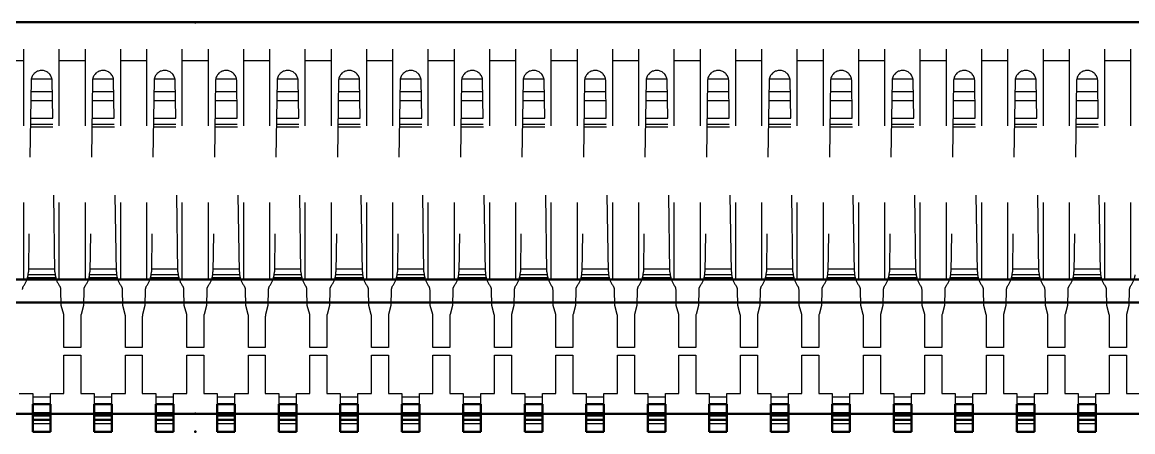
# Model space of a CAD drawing. Header units: millimetres. Extents: x -31.5 to 27, y -1.3 to 15.5.
# Drawn here: x -2.25 to 12.19, y -0.24 to 5.1 of the extents above; entities that cross this region are included whole.
import ezdxf

# ---------------------------------------------------------------- set-up
doc = ezdxf.new("R2010")
doc.units = ezdxf.units.MM
doc.linetypes.add('Dashed', pattern=[2, 1, -1])
for name, color, linetype, lineweight in [('2d ConnectionPoints', 7, 'Continuous', 50), ('AM_0', 7, 'Continuous', 50), ('AM_4', 3, 'Continuous', 25), ('AM_9', 6, 'Dashed', 25)]:
    doc.layers.add(name, color=color, linetype=linetype, lineweight=lineweight)

# ---------------------------------------------------------------- blocks, each defined once
blk = doc.blocks.new('1_ERF8_C_211_05_0_060PN_0_in_ERF8_060_05_0_L_DV_TR_0')
at = {"layer": 'AM_0'}
for p, q in [((-1.885, 0.123), (-2.115, 0.123)), ((-2.115, 0.123), (-2.115, -0.235)), ((-1.885, 0.008), (-2.115, 0.008)), ((-1.885, -0.235), (-1.885, 0.123)), ((-1.315, 0.123), (-1.315, -0.235)), ((-1.085, 0.123), (-1.315, 0.123)), ((-1.085, 0.008), (-1.315, 0.008)), ((-1.085, -0.235), (-1.085, 0.123)), ((-0.515, 0.123), (-0.515, -0.235)), ((-0.285, 0.123), (-0.515, 0.123)), ((-0.285, 0.008), (-0.515, 0.008)), ((-0.285, -0.235), (-0.285, 0.123)), ((0.285, 0.123), (0.285, -0.235)), ((0.515, 0.123), (0.285, 0.123)), ((0.515, 0.008), (0.285, 0.008)), ((0.515, -0.235), (0.515, 0.123)), ((1.085, 0.123), (1.085, -0.235)), ((1.315, 0.123), (1.085, 0.123)), ((1.315, 0.008), (1.085, 0.008)), ((1.315, -0.235), (1.315, 0.123)), ((1.885, 0.123), (1.885, -0.235)), ((2.115, 0.123), (1.885, 0.123)), ((2.115, 0.008), (1.885, 0.008)), ((2.115, -0.235), (2.115, 0.123)), ((2.915, 0.123), (2.685, 0.123)), ((2.685, 0.123), (2.685, -0.235)), ((2.915, 0.008), (2.685, 0.008)), ((2.915, -0.235), (2.915, 0.123)), ((3.485, 0.123), (3.485, -0.235)), ((3.715, 0.123), (3.485, 0.123)), ((3.715, 0.008), (3.485, 0.008)), ((3.715, -0.235), (3.715, 0.123)), ((4.285, 0.123), (4.285, -0.235)), ((4.515, 0.123), (4.285, 0.123)), ((4.515, 0.008), (4.285, 0.008)), ((4.515, -0.235), (4.515, 0.123)), ((5.315, 0.123), (5.085, 0.123)), ((5.085, 0.123), (5.085, -0.235)), ((5.315, 0.008), (5.085, 0.008)), ((5.315, -0.235), (5.315, 0.123)), ((5.885, 0.123), (5.885, -0.235)), ((6.115, 0.123), (5.885, 0.123)), ((6.115, 0.008), (5.885, 0.008)), ((6.115, -0.235), (6.115, 0.123)), ((6.685, 0.123), (6.685, -0.235)), ((6.915, 0.123), (6.685, 0.123)), ((6.915, 0.008), (6.685, 0.008)), ((6.915, -0.235), (6.915, 0.123)), ((7.485, 0.123), (7.485, -0.235)), ((7.715, 0.123), (7.485, 0.123)), ((7.715, 0.008), (7.485, 0.008)), ((7.715, -0.235), (7.715, 0.123)), ((8.285, 0.123), (8.285, -0.235)), ((8.515, 0.123), (8.285, 0.123)), ((8.515, 0.008), (8.285, 0.008)), ((8.515, -0.235), (8.515, 0.123)), ((9.085, 0.123), (9.085, -0.235)), ((9.315, 0.123), (9.085, 0.123)), ((9.315, 0.008), (9.085, 0.008)), ((9.315, -0.235), (9.315, 0.123)), ((9.885, 0.123), (9.885, -0.235)), ((10.115, 0.123), (9.885, 0.123)), ((10.115, 0.008), (9.885, 0.008)), ((10.115, -0.235), (10.115, 0.123)), ((10.685, 0.123), (10.685, -0.235)), ((10.915, 0.123), (10.685, 0.123)), ((10.915, 0.008), (10.685, 0.008)), ((10.915, -0.235), (10.915, 0.123)), ((11.485, 0.123), (11.485, -0.235)), ((11.715, 0.123), (11.485, 0.123)), ((11.715, 0.008), (11.485, 0.008)), ((11.715, -0.235), (11.715, 0.123)), ((-1.885, -0.235), (-2.115, -0.235)), ((-1.085, -0.235), (-1.315, -0.235)), ((-0.285, -0.235), (-0.515, -0.235)), ((0.515, -0.235), (0.285, -0.235)), ((1.315, -0.235), (1.085, -0.235)), ((2.115, -0.235), (1.885, -0.235)), ((2.915, -0.235), (2.685, -0.235)), ((3.715, -0.235), (3.485, -0.235)), ((4.515, -0.235), (4.285, -0.235)), ((5.315, -0.235), (5.085, -0.235)), ((6.115, -0.235), (5.885, -0.235)), ((6.915, -0.235), (6.685, -0.235)), ((7.715, -0.235), (7.485, -0.235)), ((8.515, -0.235), (8.285, -0.235)), ((9.315, -0.235), (9.085, -0.235)), ((10.115, -0.235), (9.885, -0.235)), ((10.915, -0.235), (10.685, -0.235)), ((11.715, -0.235), (11.485, -0.235))]:
    blk.add_line(p, q, dxfattribs=at)
at = {"layer": 'AM_4'}
for p, q in [((-1.885, -0.13), (-2.115, -0.13)), ((-1.085, -0.13), (-1.315, -0.13)), ((-0.285, -0.13), (-0.515, -0.13)), ((0.515, -0.13), (0.285, -0.13)), ((1.315, -0.13), (1.085, -0.13)), ((2.115, -0.13), (1.885, -0.13)), ((2.915, -0.13), (2.685, -0.13)), ((3.715, -0.13), (3.485, -0.13)), ((4.515, -0.13), (4.285, -0.13)), ((5.315, -0.13), (5.085, -0.13)), ((6.115, -0.13), (5.885, -0.13)), ((6.915, -0.13), (6.685, -0.13)), ((7.715, -0.13), (7.485, -0.13)), ((8.515, -0.13), (8.285, -0.13)), ((9.315, -0.13), (9.085, -0.13)), ((10.115, -0.13), (9.885, -0.13)), ((10.915, -0.13), (10.685, -0.13)), ((11.715, -0.13), (11.485, -0.13))]:
    blk.add_line(p, q, dxfattribs=at)
at = {"layer": 'AM_9'}
for p, q in [((-2.138, 4.343), (-2.172, 1.849)), ((-1.864, 4.356), (-2.136, 4.356)), ((-1.992, 4.471), (-2.008, 4.471)), ((-1.828, 1.849), (-1.863, 4.343)), ((-1.338, 4.343), (-1.372, 1.849)), ((-1.064, 4.356), (-1.336, 4.356)), ((-1.192, 4.471), (-1.208, 4.471)), ((-1.028, 1.849), (-1.063, 4.343)), ((-0.538, 4.343), (-0.572, 1.849)), ((-0.264, 4.356), (-0.536, 4.356)), ((-0.392, 4.471), (-0.408, 4.471)), ((-0.228, 1.849), (-0.263, 4.343)), ((0.262, 4.343), (0.228, 1.849)), ((0.536, 4.356), (0.264, 4.356)), ((0.408, 4.471), (0.392, 4.471)), ((0.572, 1.849), (0.538, 4.343)), ((1.062, 4.343), (1.028, 1.849)), ((1.336, 4.356), (1.064, 4.356)), ((1.208, 4.471), (1.192, 4.471)), ((1.372, 1.849), (1.337, 4.343)), ((1.862, 4.343), (1.828, 1.849)), ((2.136, 4.356), (1.864, 4.356)), ((2.008, 4.471), (1.992, 4.471)), ((2.172, 1.849), (2.137, 4.343)), ((2.662, 4.343), (2.628, 1.849)), ((2.936, 4.356), (2.664, 4.356)), ((2.808, 4.471), (2.792, 4.471)), ((2.972, 1.849), (2.938, 4.343)), ((3.462, 4.343), (3.428, 1.849)), ((3.736, 4.356), (3.464, 4.356)), ((3.608, 4.471), (3.592, 4.471)), ((3.772, 1.849), (3.737, 4.343)), ((4.262, 4.343), (4.228, 1.849)), ((4.536, 4.356), (4.264, 4.356)), ((4.408, 4.471), (4.392, 4.471)), ((4.572, 1.849), (4.537, 4.343)), ((5.062, 4.343), (5.028, 1.849)), ((5.336, 4.356), (5.064, 4.356)), ((5.208, 4.471), (5.192, 4.471)), ((5.372, 1.849), (5.337, 4.343)), ((5.862, 4.343), (5.828, 1.849)), ((6.136, 4.356), (5.864, 4.356)), ((6.008, 4.471), (5.992, 4.471)), ((6.172, 1.849), (6.137, 4.343)), ((6.662, 4.343), (6.628, 1.849)), ((6.936, 4.356), (6.664, 4.356)), ((6.808, 4.471), (6.792, 4.471)), ((6.972, 1.849), (6.937, 4.343)), ((7.462, 4.343), (7.428, 1.849)), ((7.736, 4.356), (7.464, 4.356)), ((7.608, 4.471), (7.592, 4.471)), ((7.772, 1.849), (7.737, 4.343)), ((8.262, 4.343), (8.228, 1.849)), ((8.536, 4.356), (8.264, 4.356)), ((8.408, 4.471), (8.392, 4.471)), ((8.572, 1.849), (8.537, 4.343)), ((9.062, 4.343), (9.028, 1.849)), ((9.336, 4.356), (9.064, 4.356)), ((9.208, 4.471), (9.192, 4.471)), ((9.372, 1.849), (9.337, 4.343)), ((9.862, 4.343), (9.828, 1.849)), ((10.136, 4.356), (9.864, 4.356)), ((10.008, 4.471), (9.992, 4.471)), ((10.172, 1.849), (10.137, 4.343)), ((10.662, 4.343), (10.628, 1.849)), ((10.936, 4.356), (10.664, 4.356)), ((10.808, 4.471), (10.792, 4.471)), ((10.972, 1.849), (10.938, 4.343)), ((11.462, 4.343), (11.428, 1.849)), ((11.736, 4.356), (11.464, 4.356)), ((11.608, 4.471), (11.592, 4.471)), ((11.772, 1.849), (11.738, 4.343)), ((-1.86, 4.192), (-2.14, 4.192)), ((-1.06, 4.192), (-1.34, 4.192)), ((-0.26, 4.192), (-0.54, 4.192)), ((0.54, 4.192), (0.26, 4.192)), ((1.34, 4.192), (1.06, 4.192)), ((2.14, 4.192), (1.86, 4.192)), ((2.94, 4.192), (2.66, 4.192)), ((3.74, 4.192), (3.46, 4.192)), ((4.54, 4.192), (4.26, 4.192)), ((5.34, 4.192), (5.06, 4.192)), ((6.14, 4.192), (5.86, 4.192)), ((6.94, 4.192), (6.66, 4.192)), ((7.74, 4.192), (7.46, 4.192)), ((8.54, 4.192), (8.26, 4.192)), ((9.34, 4.192), (9.06, 4.192)), ((10.14, 4.192), (9.86, 4.192)), ((10.94, 4.192), (10.66, 4.192)), ((11.74, 4.192), (11.46, 4.192)), ((-1.859, 4.075), (-2.141, 4.075)), ((-1.059, 4.075), (-1.341, 4.075)), ((-0.259, 4.075), (-0.541, 4.075)), ((0.541, 4.075), (0.259, 4.075)), ((1.341, 4.075), (1.059, 4.075)), ((2.141, 4.075), (1.859, 4.075)), ((2.941, 4.075), (2.659, 4.075)), ((3.741, 4.075), (3.459, 4.075)), ((4.541, 4.075), (4.259, 4.075)), ((5.341, 4.075), (5.059, 4.075)), ((6.141, 4.075), (5.859, 4.075)), ((6.941, 4.075), (6.659, 4.075)), ((7.741, 4.075), (7.459, 4.075)), ((8.541, 4.075), (8.259, 4.075)), ((9.341, 4.075), (9.059, 4.075)), ((10.141, 4.075), (9.859, 4.075)), ((10.941, 4.075), (10.659, 4.075)), ((11.741, 4.075), (11.459, 4.075)), ((-1.855, 3.769), (-2.145, 3.769)), ((-1.856, 3.844), (-2.144, 3.844)), ((-1.055, 3.769), (-1.345, 3.769)), ((-1.056, 3.844), (-1.344, 3.844)), ((-0.255, 3.769), (-0.545, 3.769)), ((-0.256, 3.844), (-0.544, 3.844)), ((0.545, 3.769), (0.255, 3.769)), ((0.544, 3.844), (0.256, 3.844)), ((1.345, 3.769), (1.055, 3.769)), ((1.344, 3.844), (1.056, 3.844)), ((2.145, 3.769), (1.855, 3.769)), ((2.144, 3.844), (1.856, 3.844)), ((2.945, 3.769), (2.655, 3.769)), ((2.944, 3.844), (2.656, 3.844)), ((3.745, 3.769), (3.455, 3.769)), ((3.744, 3.844), (3.456, 3.844)), ((4.545, 3.769), (4.255, 3.769)), ((4.544, 3.844), (4.256, 3.844)), ((5.345, 3.769), (5.055, 3.769)), ((5.344, 3.844), (5.056, 3.844)), ((6.145, 3.769), (5.855, 3.769)), ((6.144, 3.844), (5.856, 3.844)), ((6.945, 3.769), (6.655, 3.769)), ((6.944, 3.844), (6.656, 3.844)), ((7.745, 3.769), (7.455, 3.769)), ((7.744, 3.844), (7.456, 3.844)), ((8.545, 3.769), (8.255, 3.769)), ((8.544, 3.844), (8.256, 3.844)), ((9.345, 3.769), (9.055, 3.769)), ((9.344, 3.844), (9.056, 3.844)), ((10.145, 3.769), (9.855, 3.769)), ((10.144, 3.844), (9.856, 3.844)), ((10.945, 3.769), (10.655, 3.769)), ((10.944, 3.844), (10.656, 3.844)), ((11.745, 3.769), (11.455, 3.769)), ((11.744, 3.844), (11.456, 3.844)), ((-1.854, 3.731), (-2.146, 3.731)), ((-1.054, 3.731), (-1.346, 3.731)), ((-0.254, 3.731), (-0.546, 3.731)), ((0.546, 3.731), (0.254, 3.731)), ((1.346, 3.731), (1.054, 3.731)), ((2.146, 3.731), (1.854, 3.731)), ((2.946, 3.731), (2.654, 3.731)), ((3.746, 3.731), (3.454, 3.731)), ((4.546, 3.731), (4.254, 3.731)), ((5.346, 3.731), (5.054, 3.731)), ((6.146, 3.731), (5.854, 3.731)), ((6.946, 3.731), (6.654, 3.731)), ((7.746, 3.731), (7.454, 3.731)), ((8.546, 3.731), (8.254, 3.731)), ((9.346, 3.731), (9.054, 3.731)), ((10.146, 3.731), (9.854, 3.731)), ((10.946, 3.731), (10.654, 3.731)), ((11.746, 3.731), (11.454, 3.731)), ((-1.828, 1.885), (-2.172, 1.885)), ((-1.028, 1.885), (-1.372, 1.885)), ((-0.228, 1.885), (-0.572, 1.885)), ((0.572, 1.885), (0.228, 1.885)), ((1.372, 1.885), (1.028, 1.885)), ((2.172, 1.885), (1.828, 1.885)), ((2.972, 1.885), (2.628, 1.885)), ((3.772, 1.885), (3.428, 1.885)), ((4.572, 1.885), (4.228, 1.885)), ((5.372, 1.885), (5.028, 1.885)), ((6.172, 1.885), (5.828, 1.885)), ((6.972, 1.885), (6.628, 1.885)), ((7.772, 1.885), (7.428, 1.885)), ((8.572, 1.885), (8.228, 1.885)), ((9.372, 1.885), (9.028, 1.885)), ((10.172, 1.885), (9.828, 1.885)), ((10.972, 1.885), (10.628, 1.885)), ((11.772, 1.885), (11.428, 1.885)), ((-1.817, 1.772), (-2.183, 1.772)), ((-1.825, 1.81), (-2.175, 1.81)), ((-1.017, 1.772), (-1.383, 1.772)), ((-1.025, 1.81), (-1.375, 1.81)), ((-0.217, 1.772), (-0.583, 1.772)), ((-0.225, 1.81), (-0.575, 1.81)), ((0.583, 1.772), (0.217, 1.772)), ((0.575, 1.81), (0.225, 1.81)), ((1.383, 1.772), (1.017, 1.772)), ((1.375, 1.81), (1.025, 1.81)), ((2.183, 1.772), (1.817, 1.772)), ((2.175, 1.81), (1.825, 1.81)), ((2.983, 1.772), (2.617, 1.772)), ((2.975, 1.81), (2.625, 1.81)), ((3.783, 1.772), (3.417, 1.772)), ((3.775, 1.81), (3.425, 1.81)), ((4.583, 1.772), (4.217, 1.772)), ((4.575, 1.81), (4.225, 1.81)), ((5.383, 1.772), (5.017, 1.772)), ((5.375, 1.81), (5.025, 1.81)), ((6.183, 1.772), (5.817, 1.772)), ((6.175, 1.81), (5.825, 1.81)), ((6.983, 1.772), (6.617, 1.772)), ((6.975, 1.81), (6.625, 1.81)), ((7.783, 1.772), (7.417, 1.772)), ((7.775, 1.81), (7.425, 1.81)), ((8.583, 1.772), (8.217, 1.772)), ((8.575, 1.81), (8.225, 1.81)), ((9.383, 1.772), (9.017, 1.772)), ((9.375, 1.81), (9.025, 1.81)), ((10.183, 1.772), (9.817, 1.772)), ((10.175, 1.81), (9.825, 1.81)), ((10.983, 1.772), (10.617, 1.772)), ((10.975, 1.81), (10.625, 1.81)), ((11.783, 1.772), (11.417, 1.772)), ((11.775, 1.81), (11.425, 1.81)), ((-1.744, 1.41), (-1.748, 1.616)), ((-1.452, 1.616), (-1.456, 1.41)), ((-0.944, 1.41), (-0.948, 1.616)), ((-0.652, 1.616), (-0.656, 1.41)), ((-0.144, 1.41), (-0.148, 1.616)), ((0.148, 1.616), (0.144, 1.41)), ((0.656, 1.41), (0.652, 1.616)), ((0.948, 1.616), (0.944, 1.41)), ((1.456, 1.41), (1.452, 1.616)), ((1.748, 1.616), (1.744, 1.41)), ((2.256, 1.41), (2.252, 1.616)), ((2.548, 1.616), (2.544, 1.41)), ((3.056, 1.41), (3.052, 1.616)), ((3.348, 1.616), (3.344, 1.41)), ((3.856, 1.41), (3.852, 1.616)), ((4.148, 1.616), (4.144, 1.41)), ((4.656, 1.41), (4.652, 1.616)), ((4.948, 1.616), (4.944, 1.41)), ((5.456, 1.41), (5.452, 1.616)), ((5.748, 1.616), (5.744, 1.41)), ((6.256, 1.41), (6.252, 1.616)), ((6.548, 1.616), (6.544, 1.41)), ((7.056, 1.41), (7.052, 1.616)), ((7.348, 1.616), (7.344, 1.41)), ((7.856, 1.41), (7.852, 1.616)), ((8.148, 1.616), (8.144, 1.41)), ((8.656, 1.41), (8.652, 1.616)), ((8.948, 1.616), (8.944, 1.41)), ((9.456, 1.41), (9.452, 1.616)), ((9.748, 1.616), (9.744, 1.41)), ((10.256, 1.41), (10.252, 1.616)), ((10.548, 1.616), (10.544, 1.41)), ((11.056, 1.41), (11.052, 1.616)), ((11.348, 1.616), (11.344, 1.41)), ((11.856, 1.41), (11.852, 1.616)), ((12.148, 1.616), (12.144, 1.41)), ((-1.713, 1.295), (-1.744, 1.41)), ((-1.456, 1.41), (-1.487, 1.295)), ((-0.913, 1.295), (-0.944, 1.41)), ((-0.656, 1.41), (-0.687, 1.295)), ((-0.113, 1.295), (-0.144, 1.41)), ((0.144, 1.41), (0.113, 1.295)), ((0.687, 1.295), (0.656, 1.41)), ((0.944, 1.41), (0.913, 1.295)), ((1.487, 1.295), (1.456, 1.41)), ((1.744, 1.41), (1.713, 1.295)), ((2.287, 1.295), (2.256, 1.41)), ((2.544, 1.41), (2.513, 1.295)), ((3.087, 1.295), (3.056, 1.41)), ((3.344, 1.41), (3.313, 1.295)), ((3.887, 1.295), (3.856, 1.41)), ((4.144, 1.41), (4.113, 1.295)), ((4.687, 1.295), (4.656, 1.41)), ((4.944, 1.41), (4.913, 1.295)), ((5.487, 1.295), (5.456, 1.41)), ((5.744, 1.41), (5.713, 1.295)), ((6.287, 1.295), (6.256, 1.41)), ((6.544, 1.41), (6.513, 1.295)), ((7.087, 1.295), (7.056, 1.41)), ((7.344, 1.41), (7.313, 1.295)), ((7.887, 1.295), (7.856, 1.41)), ((8.144, 1.41), (8.113, 1.295)), ((8.687, 1.295), (8.656, 1.41)), ((8.944, 1.41), (8.913, 1.295)), ((9.487, 1.295), (9.456, 1.41)), ((9.744, 1.41), (9.713, 1.295)), ((10.287, 1.295), (10.256, 1.41)), ((10.544, 1.41), (10.513, 1.295)), ((11.087, 1.295), (11.056, 1.41)), ((11.344, 1.41), (11.313, 1.295)), ((11.887, 1.295), (11.856, 1.41)), ((12.144, 1.41), (12.113, 1.295)), ((-1.71, 0.865), (-1.71, 1.272)), ((-1.49, 1.272), (-1.49, 0.865)), ((-0.91, 0.865), (-0.91, 1.272)), ((-0.69, 1.272), (-0.69, 0.865)), ((-0.11, 0.865), (-0.11, 1.272)), ((0.11, 1.272), (0.11, 0.865)), ((0.69, 0.865), (0.69, 1.272)), ((0.91, 1.272), (0.91, 0.865)), ((1.49, 0.865), (1.49, 1.272)), ((1.71, 1.272), (1.71, 0.865)), ((2.29, 0.865), (2.29, 1.272)), ((2.51, 1.272), (2.51, 0.865)), ((3.09, 0.865), (3.09, 1.272)), ((3.31, 1.272), (3.31, 0.865)), ((3.89, 0.865), (3.89, 1.272)), ((4.11, 1.272), (4.11, 0.865)), ((4.69, 0.865), (4.69, 1.272)), ((4.91, 1.272), (4.91, 0.865)), ((5.49, 0.865), (5.49, 1.272)), ((5.71, 1.272), (5.71, 0.865)), ((6.29, 0.865), (6.29, 1.272)), ((6.51, 1.272), (6.51, 0.865)), ((7.09, 0.865), (7.09, 1.272)), ((7.31, 1.272), (7.31, 0.865)), ((7.89, 0.865), (7.89, 1.272)), ((8.11, 1.272), (8.11, 0.865)), ((8.69, 0.865), (8.69, 1.272)), ((8.91, 1.272), (8.91, 0.865)), ((9.49, 0.865), (9.49, 1.272)), ((9.71, 1.272), (9.71, 0.865)), ((10.29, 0.865), (10.29, 1.272)), ((10.51, 1.272), (10.51, 0.865)), ((11.09, 0.865), (11.09, 1.272)), ((11.31, 1.272), (11.31, 0.865)), ((11.89, 0.865), (11.89, 1.272)), ((12.11, 1.272), (12.11, 0.865)), ((-1.49, 0.865), (-1.71, 0.865)), ((-1.71, 0.265), (-1.71, 0.765)), ((-1.71, 0.765), (-1.49, 0.765)), ((-1.49, 0.765), (-1.49, 0.265)), ((-0.69, 0.865), (-0.91, 0.865)), ((-0.91, 0.265), (-0.91, 0.765)), ((-0.91, 0.765), (-0.69, 0.765)), ((-0.69, 0.765), (-0.69, 0.265)), ((0.11, 0.865), (-0.11, 0.865)), ((-0.11, 0.265), (-0.11, 0.765)), ((-0.11, 0.765), (0.11, 0.765)), ((0.11, 0.765), (0.11, 0.265)), ((0.91, 0.865), (0.69, 0.865)), ((0.69, 0.265), (0.69, 0.765)), ((0.69, 0.765), (0.91, 0.765)), ((0.91, 0.765), (0.91, 0.265)), ((1.71, 0.865), (1.49, 0.865)), ((1.49, 0.265), (1.49, 0.765)), ((1.49, 0.765), (1.71, 0.765)), ((1.71, 0.765), (1.71, 0.265)), ((2.51, 0.865), (2.29, 0.865)), ((2.29, 0.265), (2.29, 0.765)), ((2.29, 0.765), (2.51, 0.765)), ((2.51, 0.765), (2.51, 0.265)), ((3.31, 0.865), (3.09, 0.865)), ((3.09, 0.265), (3.09, 0.765)), ((3.09, 0.765), (3.31, 0.765)), ((3.31, 0.765), (3.31, 0.265)), ((4.11, 0.865), (3.89, 0.865)), ((3.89, 0.265), (3.89, 0.765)), ((3.89, 0.765), (4.11, 0.765)), ((4.11, 0.765), (4.11, 0.265)), ((4.91, 0.865), (4.69, 0.865)), ((4.69, 0.265), (4.69, 0.765)), ((4.69, 0.765), (4.91, 0.765)), ((4.91, 0.765), (4.91, 0.265)), ((5.71, 0.865), (5.49, 0.865)), ((5.49, 0.265), (5.49, 0.765)), ((5.49, 0.765), (5.71, 0.765)), ((5.71, 0.765), (5.71, 0.265)), ((6.51, 0.865), (6.29, 0.865)), ((6.29, 0.265), (6.29, 0.765)), ((6.29, 0.765), (6.51, 0.765)), ((6.51, 0.765), (6.51, 0.265)), ((7.31, 0.865), (7.09, 0.865)), ((7.09, 0.265), (7.09, 0.765)), ((7.09, 0.765), (7.31, 0.765)), ((7.31, 0.765), (7.31, 0.265)), ((8.11, 0.865), (7.89, 0.865)), ((7.89, 0.265), (7.89, 0.765)), ((7.89, 0.765), (8.11, 0.765)), ((8.11, 0.765), (8.11, 0.265)), ((8.91, 0.865), (8.69, 0.865)), ((8.69, 0.265), (8.69, 0.765)), ((8.69, 0.765), (8.91, 0.765)), ((8.91, 0.765), (8.91, 0.265)), ((9.71, 0.865), (9.49, 0.865)), ((9.49, 0.265), (9.49, 0.765)), ((9.49, 0.765), (9.71, 0.765)), ((9.71, 0.765), (9.71, 0.265)), ((10.51, 0.865), (10.29, 0.865)), ((10.29, 0.265), (10.29, 0.765)), ((10.29, 0.765), (10.51, 0.765)), ((10.51, 0.765), (10.51, 0.265)), ((11.31, 0.865), (11.09, 0.865)), ((11.09, 0.265), (11.09, 0.765)), ((11.09, 0.765), (11.31, 0.765)), ((11.31, 0.765), (11.31, 0.265)), ((12.11, 0.865), (11.89, 0.865)), ((11.89, 0.265), (11.89, 0.765)), ((11.89, 0.765), (12.11, 0.765)), ((12.11, 0.765), (12.11, 0.265)), ((-2.29, 0.265), (-2.115, 0.265)), ((-2.115, 0.265), (-2.115, 0.123)), ((-1.885, 0.215), (-2.115, 0.215)), ((-1.885, 0.123), (-1.885, 0.265)), ((-1.885, 0.265), (-1.71, 0.265)), ((-1.49, 0.265), (-1.315, 0.265)), ((-1.315, 0.265), (-1.315, 0.123)), ((-1.085, 0.215), (-1.315, 0.215)), ((-1.085, 0.123), (-1.085, 0.265)), ((-1.085, 0.265), (-0.91, 0.265)), ((-0.69, 0.265), (-0.515, 0.265)), ((-0.515, 0.265), (-0.515, 0.123)), ((-0.285, 0.215), (-0.515, 0.215)), ((-0.285, 0.123), (-0.285, 0.265)), ((-0.285, 0.265), (-0.11, 0.265)), ((0.11, 0.265), (0.285, 0.265)), ((0.285, 0.265), (0.285, 0.123)), ((0.515, 0.215), (0.285, 0.215)), ((0.515, 0.123), (0.515, 0.265)), ((0.515, 0.265), (0.69, 0.265)), ((0.91, 0.265), (1.085, 0.265)), ((1.085, 0.265), (1.085, 0.123)), ((1.315, 0.215), (1.085, 0.215)), ((1.315, 0.123), (1.315, 0.265)), ((1.315, 0.265), (1.49, 0.265)), ((1.71, 0.265), (1.885, 0.265)), ((1.885, 0.265), (1.885, 0.123)), ((2.115, 0.215), (1.885, 0.215)), ((2.115, 0.123), (2.115, 0.265)), ((2.115, 0.265), (2.29, 0.265)), ((2.51, 0.265), (2.685, 0.265)), ((2.685, 0.265), (2.685, 0.123)), ((2.915, 0.215), (2.685, 0.215)), ((2.915, 0.123), (2.915, 0.265)), ((2.915, 0.265), (3.09, 0.265)), ((3.31, 0.265), (3.485, 0.265)), ((3.485, 0.265), (3.485, 0.123)), ((3.715, 0.215), (3.485, 0.215)), ((3.715, 0.123), (3.715, 0.265)), ((3.715, 0.265), (3.89, 0.265)), ((4.11, 0.265), (4.285, 0.265)), ((4.285, 0.265), (4.285, 0.123)), ((4.515, 0.215), (4.285, 0.215)), ((4.515, 0.123), (4.515, 0.265)), ((4.515, 0.265), (4.69, 0.265)), ((4.91, 0.265), (5.085, 0.265)), ((5.085, 0.265), (5.085, 0.123)), ((5.315, 0.215), (5.085, 0.215)), ((5.315, 0.123), (5.315, 0.265)), ((5.315, 0.265), (5.49, 0.265)), ((5.71, 0.265), (5.885, 0.265)), ((5.885, 0.265), (5.885, 0.123)), ((6.115, 0.215), (5.885, 0.215)), ((6.115, 0.123), (6.115, 0.265)), ((6.115, 0.265), (6.29, 0.265)), ((6.51, 0.265), (6.685, 0.265)), ((6.685, 0.265), (6.685, 0.123)), ((6.915, 0.215), (6.685, 0.215)), ((6.915, 0.123), (6.915, 0.265)), ((6.915, 0.265), (7.09, 0.265)), ((7.31, 0.265), (7.485, 0.265)), ((7.485, 0.265), (7.485, 0.123)), ((7.715, 0.215), (7.485, 0.215)), ((7.715, 0.123), (7.715, 0.265)), ((7.715, 0.265), (7.89, 0.265)), ((8.11, 0.265), (8.285, 0.265)), ((8.285, 0.265), (8.285, 0.123)), ((8.515, 0.215), (8.285, 0.215)), ((8.515, 0.123), (8.515, 0.265)), ((8.515, 0.265), (8.69, 0.265)), ((8.91, 0.265), (9.085, 0.265)), ((9.085, 0.265), (9.085, 0.123)), ((9.315, 0.215), (9.085, 0.215)), ((9.315, 0.123), (9.315, 0.265)), ((9.315, 0.265), (9.49, 0.265)), ((9.71, 0.265), (9.885, 0.265)), ((9.885, 0.265), (9.885, 0.123)), ((10.115, 0.215), (9.885, 0.215)), ((10.115, 0.123), (10.115, 0.265)), ((10.115, 0.265), (10.29, 0.265)), ((10.51, 0.265), (10.685, 0.265)), ((10.685, 0.265), (10.685, 0.123)), ((10.915, 0.215), (10.685, 0.215)), ((10.915, 0.123), (10.915, 0.265)), ((10.915, 0.265), (11.09, 0.265)), ((11.31, 0.265), (11.485, 0.265)), ((11.485, 0.265), (11.485, 0.123)), ((11.715, 0.215), (11.485, 0.215)), ((11.715, 0.123), (11.715, 0.265)), ((11.715, 0.265), (11.89, 0.265)), ((12.11, 0.265), (12.285, 0.265)), ((-1.885, -0.015), (-2.115, -0.015)), ((-1.885, -0.032), (-2.115, -0.032)), ((-1.885, -0.075), (-2.115, -0.075)), ((-2.115, -0.085), (-1.885, -0.085)), ((-1.085, -0.015), (-1.315, -0.015)), ((-1.085, -0.032), (-1.315, -0.032)), ((-1.085, -0.075), (-1.315, -0.075)), ((-1.315, -0.085), (-1.085, -0.085)), ((-0.285, -0.015), (-0.515, -0.015)), ((-0.285, -0.032), (-0.515, -0.032)), ((-0.285, -0.075), (-0.515, -0.075)), ((-0.515, -0.085), (-0.285, -0.085)), ((0.515, -0.015), (0.285, -0.015)), ((0.515, -0.032), (0.285, -0.032)), ((0.515, -0.075), (0.285, -0.075)), ((0.285, -0.085), (0.515, -0.085)), ((1.315, -0.015), (1.085, -0.015)), ((1.315, -0.032), (1.085, -0.032)), ((1.315, -0.075), (1.085, -0.075)), ((1.085, -0.085), (1.315, -0.085)), ((2.115, -0.015), (1.885, -0.015)), ((2.115, -0.032), (1.885, -0.032)), ((2.115, -0.075), (1.885, -0.075)), ((1.885, -0.085), (2.115, -0.085)), ((2.915, -0.015), (2.685, -0.015)), ((2.915, -0.032), (2.685, -0.032)), ((2.915, -0.075), (2.685, -0.075)), ((2.685, -0.085), (2.915, -0.085)), ((3.715, -0.015), (3.485, -0.015)), ((3.715, -0.032), (3.485, -0.032)), ((3.715, -0.075), (3.485, -0.075)), ((3.485, -0.085), (3.715, -0.085)), ((4.515, -0.015), (4.285, -0.015)), ((4.515, -0.032), (4.285, -0.032)), ((4.515, -0.075), (4.285, -0.075)), ((4.285, -0.085), (4.515, -0.085)), ((5.315, -0.015), (5.085, -0.015)), ((5.315, -0.032), (5.085, -0.032)), ((5.315, -0.075), (5.085, -0.075)), ((5.085, -0.085), (5.315, -0.085)), ((6.115, -0.015), (5.885, -0.015)), ((6.115, -0.032), (5.885, -0.032)), ((6.115, -0.075), (5.885, -0.075)), ((5.885, -0.085), (6.115, -0.085)), ((6.915, -0.015), (6.685, -0.015)), ((6.915, -0.032), (6.685, -0.032)), ((6.915, -0.075), (6.685, -0.075)), ((6.685, -0.085), (6.915, -0.085)), ((7.715, -0.015), (7.485, -0.015)), ((7.715, -0.032), (7.485, -0.032)), ((7.715, -0.075), (7.485, -0.075)), ((7.485, -0.085), (7.715, -0.085)), ((8.515, -0.015), (8.285, -0.015)), ((8.515, -0.032), (8.285, -0.032)), ((8.515, -0.075), (8.285, -0.075)), ((8.285, -0.085), (8.515, -0.085)), ((9.315, -0.015), (9.085, -0.015)), ((9.315, -0.032), (9.085, -0.032)), ((9.315, -0.075), (9.085, -0.075)), ((9.085, -0.085), (9.315, -0.085)), ((10.115, -0.015), (9.885, -0.015)), ((10.115, -0.032), (9.885, -0.032)), ((10.115, -0.075), (9.885, -0.075)), ((9.885, -0.085), (10.115, -0.085)), ((10.915, -0.015), (10.685, -0.015)), ((10.915, -0.032), (10.685, -0.032)), ((10.915, -0.075), (10.685, -0.075)), ((10.685, -0.085), (10.915, -0.085)), ((11.715, -0.015), (11.485, -0.015)), ((11.715, -0.032), (11.485, -0.032)), ((11.715, -0.075), (11.485, -0.075)), ((11.485, -0.085), (11.715, -0.085))]:
    blk.add_line(p, q, dxfattribs=at)
for points in [[(-2.136, 4.356), (-2.137, 4.344), (-2.138, 4.343)], [(-2.008, 4.471), (-2.02, 4.47), (-2.032, 4.467), (-2.043, 4.464), (-2.055, 4.46), (-2.066, 4.455), (-2.076, 4.449), (-2.086, 4.441), (-2.095, 4.434), (-2.103, 4.425), (-2.111, 4.416), (-2.117, 4.406), (-2.123, 4.395), (-2.128, 4.384), (-2.132, 4.373), (-2.135, 4.361), (-2.136, 4.356)], [(-1.864, 4.356), (-1.867, 4.368), (-1.87, 4.379), (-1.875, 4.39), (-1.88, 4.401), (-1.886, 4.411), (-1.894, 4.421), (-1.902, 4.43), (-1.91, 4.438), (-1.92, 4.446), (-1.93, 4.452), (-1.941, 4.458), (-1.952, 4.462), (-1.963, 4.466), (-1.975, 4.469), (-1.987, 4.471), (-1.992, 4.471)], [(-1.863, 4.343), (-1.864, 4.355), (-1.864, 4.356)], [(-1.336, 4.356), (-1.337, 4.344), (-1.338, 4.343)], [(-1.208, 4.471), (-1.22, 4.47), (-1.232, 4.467), (-1.243, 4.464), (-1.255, 4.46), (-1.266, 4.455), (-1.276, 4.449), (-1.286, 4.441), (-1.295, 4.434), (-1.303, 4.425), (-1.311, 4.416), (-1.317, 4.406), (-1.323, 4.395), (-1.328, 4.384), (-1.332, 4.373), (-1.335, 4.361), (-1.336, 4.356)], [(-1.064, 4.356), (-1.067, 4.368), (-1.07, 4.379), (-1.075, 4.39), (-1.08, 4.401), (-1.086, 4.411), (-1.094, 4.421), (-1.102, 4.43), (-1.11, 4.438), (-1.12, 4.446), (-1.13, 4.452), (-1.141, 4.458), (-1.152, 4.462), (-1.163, 4.466), (-1.175, 4.469), (-1.187, 4.471), (-1.192, 4.471)], [(-1.063, 4.343), (-1.064, 4.355), (-1.064, 4.356)], [(-0.536, 4.356), (-0.537, 4.344), (-0.538, 4.343)], [(-0.408, 4.471), (-0.42, 4.47), (-0.432, 4.467), (-0.443, 4.464), (-0.455, 4.46), (-0.466, 4.455), (-0.476, 4.449), (-0.486, 4.441), (-0.495, 4.434), (-0.503, 4.425), (-0.511, 4.416), (-0.517, 4.406), (-0.523, 4.395), (-0.528, 4.384), (-0.532, 4.373), (-0.535, 4.361), (-0.536, 4.356)], [(-0.264, 4.356), (-0.267, 4.368), (-0.27, 4.379), (-0.275, 4.39), (-0.28, 4.401), (-0.286, 4.411), (-0.294, 4.421), (-0.302, 4.43), (-0.31, 4.438), (-0.32, 4.446), (-0.33, 4.452), (-0.341, 4.458), (-0.352, 4.462), (-0.363, 4.466), (-0.375, 4.469), (-0.387, 4.471), (-0.392, 4.471)], [(-0.263, 4.343), (-0.264, 4.355), (-0.264, 4.356)], [(0.264, 4.356), (0.263, 4.344), (0.262, 4.343)], [(0.392, 4.471), (0.38, 4.47), (0.368, 4.467), (0.357, 4.464), (0.345, 4.46), (0.334, 4.455), (0.324, 4.449), (0.314, 4.441), (0.305, 4.434), (0.297, 4.425), (0.289, 4.416), (0.283, 4.406), (0.277, 4.395), (0.272, 4.384), (0.268, 4.373), (0.265, 4.361), (0.264, 4.356)], [(0.536, 4.356), (0.533, 4.368), (0.53, 4.379), (0.525, 4.39), (0.52, 4.401), (0.514, 4.411), (0.506, 4.421), (0.498, 4.43), (0.49, 4.438), (0.48, 4.446), (0.47, 4.452), (0.459, 4.458), (0.448, 4.462), (0.437, 4.466), (0.425, 4.469), (0.413, 4.471), (0.408, 4.471)], [(0.538, 4.343), (0.536, 4.355), (0.536, 4.356)], [(1.064, 4.356), (1.063, 4.344), (1.062, 4.343)], [(1.192, 4.471), (1.18, 4.47), (1.168, 4.467), (1.157, 4.464), (1.145, 4.46), (1.134, 4.455), (1.124, 4.449), (1.114, 4.441), (1.105, 4.434), (1.097, 4.425), (1.089, 4.416), (1.083, 4.406), (1.077, 4.395), (1.072, 4.384), (1.068, 4.373), (1.065, 4.361), (1.064, 4.356)], [(1.336, 4.356), (1.333, 4.368), (1.33, 4.379), (1.325, 4.39), (1.32, 4.401), (1.314, 4.411), (1.306, 4.421), (1.298, 4.43), (1.29, 4.438), (1.28, 4.446), (1.27, 4.452), (1.259, 4.458), (1.248, 4.462), (1.237, 4.466), (1.225, 4.469), (1.213, 4.471), (1.208, 4.471)], [(1.337, 4.343), (1.336, 4.355), (1.336, 4.356)], [(1.864, 4.356), (1.863, 4.344), (1.862, 4.343)], [(1.992, 4.471), (1.98, 4.47), (1.968, 4.467), (1.957, 4.464), (1.945, 4.46), (1.934, 4.455), (1.924, 4.449), (1.914, 4.441), (1.905, 4.434), (1.897, 4.425), (1.889, 4.416), (1.883, 4.406), (1.877, 4.395), (1.872, 4.384), (1.868, 4.373), (1.865, 4.361), (1.864, 4.356)], [(2.136, 4.356), (2.133, 4.368), (2.13, 4.379), (2.125, 4.39), (2.12, 4.401), (2.114, 4.411), (2.106, 4.421), (2.098, 4.43), (2.09, 4.438), (2.08, 4.446), (2.07, 4.452), (2.059, 4.458), (2.048, 4.462), (2.037, 4.466), (2.025, 4.469), (2.013, 4.471), (2.008, 4.471)], [(2.137, 4.343), (2.136, 4.355), (2.136, 4.356)], [(2.664, 4.356), (2.663, 4.344), (2.662, 4.343)], [(2.792, 4.471), (2.78, 4.47), (2.768, 4.467), (2.757, 4.464), (2.745, 4.46), (2.734, 4.455), (2.724, 4.449), (2.714, 4.441), (2.705, 4.434), (2.697, 4.425), (2.689, 4.416), (2.683, 4.406), (2.677, 4.395), (2.672, 4.384), (2.668, 4.373), (2.665, 4.361), (2.664, 4.356)], [(2.936, 4.356), (2.933, 4.368), (2.93, 4.379), (2.925, 4.39), (2.92, 4.401), (2.914, 4.411), (2.906, 4.421), (2.898, 4.43), (2.89, 4.438), (2.88, 4.446), (2.87, 4.452), (2.859, 4.458), (2.848, 4.462), (2.837, 4.466), (2.825, 4.469), (2.813, 4.471), (2.808, 4.471)], [(2.938, 4.343), (2.936, 4.355), (2.936, 4.356)], [(3.464, 4.356), (3.463, 4.344), (3.462, 4.343)], [(3.592, 4.471), (3.58, 4.47), (3.568, 4.467), (3.557, 4.464), (3.545, 4.46), (3.534, 4.455), (3.524, 4.449), (3.514, 4.441), (3.505, 4.434), (3.497, 4.425), (3.489, 4.416), (3.483, 4.406), (3.477, 4.395), (3.472, 4.384), (3.468, 4.373), (3.465, 4.361), (3.464, 4.356)], [(3.736, 4.356), (3.733, 4.368), (3.73, 4.379), (3.725, 4.39), (3.72, 4.401), (3.714, 4.411), (3.706, 4.421), (3.698, 4.43), (3.69, 4.438), (3.68, 4.446), (3.67, 4.452), (3.659, 4.458), (3.648, 4.462), (3.637, 4.466), (3.625, 4.469), (3.613, 4.471), (3.608, 4.471)], [(3.737, 4.343), (3.736, 4.355), (3.736, 4.356)], [(4.264, 4.356), (4.263, 4.344), (4.262, 4.343)], [(4.392, 4.471), (4.38, 4.47), (4.368, 4.467), (4.357, 4.464), (4.345, 4.46), (4.334, 4.455), (4.324, 4.449), (4.314, 4.441), (4.305, 4.434), (4.297, 4.425), (4.289, 4.416), (4.283, 4.406), (4.277, 4.395), (4.272, 4.384), (4.268, 4.373), (4.265, 4.361), (4.264, 4.356)], [(4.536, 4.356), (4.533, 4.368), (4.53, 4.379), (4.525, 4.39), (4.52, 4.401), (4.514, 4.411), (4.506, 4.421), (4.498, 4.43), (4.49, 4.438), (4.48, 4.446), (4.47, 4.452), (4.459, 4.458), (4.448, 4.462), (4.437, 4.466), (4.425, 4.469), (4.413, 4.471), (4.408, 4.471)], [(4.537, 4.343), (4.536, 4.355), (4.536, 4.356)], [(5.064, 4.356), (5.063, 4.344), (5.062, 4.343)], [(5.192, 4.471), (5.18, 4.47), (5.168, 4.467), (5.157, 4.464), (5.145, 4.46), (5.134, 4.455), (5.124, 4.449), (5.114, 4.441), (5.105, 4.434), (5.097, 4.425), (5.089, 4.416), (5.083, 4.406), (5.077, 4.395), (5.072, 4.384), (5.068, 4.373), (5.065, 4.361), (5.064, 4.356)], [(5.336, 4.356), (5.333, 4.368), (5.33, 4.379), (5.325, 4.39), (5.32, 4.401), (5.314, 4.411), (5.306, 4.421), (5.298, 4.43), (5.29, 4.438), (5.28, 4.446), (5.27, 4.452), (5.259, 4.458), (5.248, 4.462), (5.237, 4.466), (5.225, 4.469), (5.213, 4.471), (5.208, 4.471)], [(5.337, 4.343), (5.336, 4.355), (5.336, 4.356)], [(5.864, 4.356), (5.863, 4.344), (5.862, 4.343)], [(5.992, 4.471), (5.98, 4.47), (5.968, 4.467), (5.957, 4.464), (5.945, 4.46), (5.934, 4.455), (5.924, 4.449), (5.914, 4.441), (5.905, 4.434), (5.897, 4.425), (5.889, 4.416), (5.883, 4.406), (5.877, 4.395), (5.872, 4.384), (5.868, 4.373), (5.865, 4.361), (5.864, 4.356)], [(6.136, 4.356), (6.133, 4.368), (6.13, 4.379), (6.125, 4.39), (6.12, 4.401), (6.114, 4.411), (6.106, 4.421), (6.098, 4.43), (6.09, 4.438), (6.08, 4.446), (6.07, 4.452), (6.059, 4.458), (6.048, 4.462), (6.037, 4.466), (6.025, 4.469), (6.013, 4.471), (6.008, 4.471)], [(6.137, 4.343), (6.136, 4.355), (6.136, 4.356)], [(6.664, 4.356), (6.663, 4.344), (6.662, 4.343)], [(6.792, 4.471), (6.78, 4.47), (6.768, 4.467), (6.757, 4.464), (6.745, 4.46), (6.734, 4.455), (6.724, 4.449), (6.714, 4.441), (6.705, 4.434), (6.697, 4.425), (6.689, 4.416), (6.683, 4.406), (6.677, 4.395), (6.672, 4.384), (6.668, 4.373), (6.665, 4.361), (6.664, 4.356)], [(6.936, 4.356), (6.933, 4.368), (6.93, 4.379), (6.925, 4.39), (6.92, 4.401), (6.914, 4.411), (6.906, 4.421), (6.898, 4.43), (6.89, 4.438), (6.88, 4.446), (6.87, 4.452), (6.859, 4.458), (6.848, 4.462), (6.837, 4.466), (6.825, 4.469), (6.813, 4.471), (6.808, 4.471)], [(6.937, 4.343), (6.936, 4.355), (6.936, 4.356)], [(7.464, 4.356), (7.463, 4.344), (7.462, 4.343)], [(7.592, 4.471), (7.58, 4.47), (7.568, 4.467), (7.557, 4.464), (7.545, 4.46), (7.534, 4.455), (7.524, 4.449), (7.514, 4.441), (7.505, 4.434), (7.497, 4.425), (7.489, 4.416), (7.483, 4.406), (7.477, 4.395), (7.472, 4.384), (7.468, 4.373), (7.465, 4.361), (7.464, 4.356)], [(7.736, 4.356), (7.733, 4.368), (7.73, 4.379), (7.725, 4.39), (7.72, 4.401), (7.714, 4.411), (7.706, 4.421), (7.698, 4.43), (7.69, 4.438), (7.68, 4.446), (7.67, 4.452), (7.659, 4.458), (7.648, 4.462), (7.637, 4.466), (7.625, 4.469), (7.613, 4.471), (7.608, 4.471)], [(7.737, 4.343), (7.736, 4.355), (7.736, 4.356)], [(8.264, 4.356), (8.263, 4.344), (8.262, 4.343)], [(8.392, 4.471), (8.38, 4.47), (8.368, 4.467), (8.357, 4.464), (8.345, 4.46), (8.334, 4.455), (8.324, 4.449), (8.314, 4.441), (8.305, 4.434), (8.297, 4.425), (8.289, 4.416), (8.283, 4.406), (8.277, 4.395), (8.272, 4.384), (8.268, 4.373), (8.265, 4.361), (8.264, 4.356)], [(8.536, 4.356), (8.533, 4.368), (8.53, 4.379), (8.525, 4.39), (8.52, 4.401), (8.514, 4.411), (8.506, 4.421), (8.498, 4.43), (8.49, 4.438), (8.48, 4.446), (8.47, 4.452), (8.459, 4.458), (8.448, 4.462), (8.437, 4.466), (8.425, 4.469), (8.413, 4.471), (8.408, 4.471)], [(8.537, 4.343), (8.536, 4.355), (8.536, 4.356)], [(9.064, 4.356), (9.063, 4.344), (9.062, 4.343)], [(9.192, 4.471), (9.18, 4.47), (9.168, 4.467), (9.157, 4.464), (9.145, 4.46), (9.134, 4.455), (9.124, 4.449), (9.114, 4.441), (9.105, 4.434), (9.097, 4.425), (9.089, 4.416), (9.083, 4.406), (9.077, 4.395), (9.072, 4.384), (9.068, 4.373), (9.065, 4.361), (9.064, 4.356)], [(9.336, 4.356), (9.333, 4.368), (9.33, 4.379), (9.325, 4.39), (9.32, 4.401), (9.314, 4.411), (9.306, 4.421), (9.298, 4.43), (9.29, 4.438), (9.28, 4.446), (9.27, 4.452), (9.259, 4.458), (9.248, 4.462), (9.237, 4.466), (9.225, 4.469), (9.213, 4.471), (9.208, 4.471)], [(9.337, 4.343), (9.336, 4.355), (9.336, 4.356)], [(9.864, 4.356), (9.863, 4.344), (9.862, 4.343)], [(9.992, 4.471), (9.98, 4.47), (9.968, 4.467), (9.957, 4.464), (9.945, 4.46), (9.934, 4.455), (9.924, 4.449), (9.914, 4.441), (9.905, 4.434), (9.897, 4.425), (9.889, 4.416), (9.883, 4.406), (9.877, 4.395), (9.872, 4.384), (9.868, 4.373), (9.865, 4.361), (9.864, 4.356)], [(10.136, 4.356), (10.133, 4.368), (10.13, 4.379), (10.125, 4.39), (10.12, 4.401), (10.114, 4.411), (10.106, 4.421), (10.098, 4.43), (10.09, 4.438), (10.08, 4.446), (10.07, 4.452), (10.059, 4.458), (10.048, 4.462), (10.037, 4.466), (10.025, 4.469), (10.013, 4.471), (10.008, 4.471)], [(10.137, 4.343), (10.136, 4.355), (10.136, 4.356)], [(10.664, 4.356), (10.663, 4.344), (10.662, 4.343)], [(10.792, 4.471), (10.78, 4.47), (10.768, 4.467), (10.757, 4.464), (10.745, 4.46), (10.734, 4.455), (10.724, 4.449), (10.714, 4.441), (10.705, 4.434), (10.697, 4.425), (10.689, 4.416), (10.683, 4.406), (10.677, 4.395), (10.672, 4.384), (10.668, 4.373), (10.665, 4.361), (10.664, 4.356)], [(10.936, 4.356), (10.933, 4.368), (10.93, 4.379), (10.925, 4.39), (10.92, 4.401), (10.914, 4.411), (10.906, 4.421), (10.898, 4.43), (10.89, 4.438), (10.88, 4.446), (10.87, 4.452), (10.859, 4.458), (10.848, 4.462), (10.837, 4.466), (10.825, 4.469), (10.813, 4.471), (10.808, 4.471)], [(10.938, 4.343), (10.936, 4.355), (10.936, 4.356)], [(11.464, 4.356), (11.463, 4.344), (11.462, 4.343)], [(11.592, 4.471), (11.58, 4.47), (11.568, 4.467), (11.557, 4.464), (11.545, 4.46), (11.534, 4.455), (11.524, 4.449), (11.514, 4.441), (11.505, 4.434), (11.497, 4.425), (11.489, 4.416), (11.483, 4.406), (11.477, 4.395), (11.472, 4.384), (11.468, 4.373), (11.465, 4.361), (11.464, 4.356)], [(11.736, 4.356), (11.733, 4.368), (11.73, 4.379), (11.725, 4.39), (11.72, 4.401), (11.714, 4.411), (11.706, 4.421), (11.698, 4.43), (11.69, 4.438), (11.68, 4.446), (11.67, 4.452), (11.659, 4.458), (11.648, 4.462), (11.637, 4.466), (11.625, 4.469), (11.613, 4.471), (11.608, 4.471)], [(11.738, 4.343), (11.736, 4.355), (11.736, 4.356)], [(-2.183, 1.772), (-2.175, 1.81), (-2.172, 1.849)], [(-1.828, 1.849), (-1.825, 1.811), (-1.817, 1.772)], [(-1.383, 1.772), (-1.375, 1.81), (-1.372, 1.849)], [(-1.028, 1.849), (-1.025, 1.811), (-1.017, 1.772)], [(-0.583, 1.772), (-0.575, 1.81), (-0.572, 1.849)], [(-0.228, 1.849), (-0.225, 1.811), (-0.217, 1.772)], [(0.217, 1.772), (0.225, 1.81), (0.228, 1.849)], [(0.572, 1.849), (0.575, 1.811), (0.583, 1.772)], [(1.017, 1.772), (1.025, 1.81), (1.028, 1.849)], [(1.372, 1.849), (1.375, 1.811), (1.383, 1.772)], [(1.817, 1.772), (1.825, 1.81), (1.828, 1.849)], [(2.172, 1.849), (2.175, 1.811), (2.183, 1.772)], [(2.617, 1.772), (2.625, 1.81), (2.628, 1.849)], [(2.972, 1.849), (2.975, 1.811), (2.983, 1.772)], [(3.417, 1.772), (3.425, 1.81), (3.428, 1.849)], [(3.772, 1.849), (3.775, 1.811), (3.783, 1.772)], [(4.217, 1.772), (4.225, 1.81), (4.228, 1.849)], [(4.572, 1.849), (4.575, 1.811), (4.583, 1.772)], [(5.017, 1.772), (5.025, 1.81), (5.028, 1.849)], [(5.372, 1.849), (5.375, 1.811), (5.383, 1.772)], [(5.817, 1.772), (5.825, 1.81), (5.828, 1.849)], [(6.172, 1.849), (6.175, 1.811), (6.183, 1.772)], [(6.617, 1.772), (6.625, 1.81), (6.628, 1.849)], [(6.972, 1.849), (6.975, 1.811), (6.983, 1.772)], [(7.417, 1.772), (7.425, 1.81), (7.428, 1.849)], [(7.772, 1.849), (7.775, 1.811), (7.783, 1.772)], [(8.217, 1.772), (8.225, 1.81), (8.228, 1.849)], [(8.572, 1.849), (8.575, 1.811), (8.583, 1.772)], [(9.017, 1.772), (9.025, 1.81), (9.028, 1.849)], [(9.372, 1.849), (9.375, 1.811), (9.383, 1.772)], [(9.817, 1.772), (9.825, 1.81), (9.828, 1.849)], [(10.172, 1.849), (10.175, 1.811), (10.183, 1.772)], [(10.617, 1.772), (10.625, 1.81), (10.628, 1.849)], [(10.972, 1.849), (10.975, 1.811), (10.983, 1.772)], [(11.417, 1.772), (11.425, 1.81), (11.428, 1.849)], [(11.772, 1.849), (11.775, 1.811), (11.783, 1.772)]]:
    blk.add_lwpolyline(points, dxfattribs=at)
for centre, radius, start, end in [((-2.487, 1.853), 0.315, 322.8202, 352.0795), ((-1.513, 1.853), 0.315, 187.9205, 217.1798), ((-1.687, 1.853), 0.315, 322.8202, 352.0795), ((-0.713, 1.853), 0.315, 187.9205, 217.1798), ((-0.887, 1.853), 0.315, 322.8202, 352.0795), ((0.087, 1.853), 0.315, 187.9205, 217.1798), ((-0.087, 1.853), 0.315, 322.8202, 352.0795), ((0.887, 1.853), 0.315, 187.9205, 217.1798), ((0.713, 1.853), 0.315, 322.8202, 352.0795), ((1.687, 1.853), 0.315, 187.9205, 217.1798), ((1.513, 1.853), 0.315, 322.8202, 352.0795), ((2.487, 1.853), 0.315, 187.9205, 217.1798), ((2.313, 1.853), 0.315, 322.8202, 352.0795), ((3.287, 1.853), 0.315, 187.9205, 217.1798), ((3.113, 1.853), 0.315, 322.8202, 352.0795), ((4.087, 1.853), 0.315, 187.9205, 217.1798), ((3.913, 1.853), 0.315, 322.8202, 352.0795), ((4.887, 1.853), 0.315, 187.9205, 217.1798), ((4.713, 1.853), 0.315, 322.8202, 352.0795), ((5.687, 1.853), 0.315, 187.9205, 217.1798), ((5.513, 1.853), 0.315, 322.8202, 352.0795), ((6.487, 1.853), 0.315, 187.9205, 217.1798), ((6.313, 1.853), 0.315, 322.8202, 352.0795), ((7.287, 1.853), 0.315, 187.9205, 217.1798), ((7.113, 1.853), 0.315, 322.8202, 352.0795), ((8.087, 1.853), 0.315, 187.9205, 217.1798), ((7.913, 1.853), 0.315, 322.8202, 352.0795), ((8.887, 1.853), 0.315, 187.9205, 217.1798), ((8.713, 1.853), 0.315, 322.8202, 352.0795), ((9.687, 1.853), 0.315, 187.9205, 217.1798), ((9.513, 1.853), 0.315, 322.8202, 352.0795), ((10.487, 1.853), 0.315, 187.9205, 217.1798), ((10.313, 1.853), 0.315, 322.8202, 352.0795), ((11.287, 1.853), 0.315, 187.9205, 217.1798), ((11.113, 1.853), 0.315, 322.8202, 352.0795), ((12.087, 1.853), 0.315, 187.9205, 217.1798), ((11.913, 1.853), 0.315, 322.8202, 352.0795), ((-2.172, 1.615), 0.08, 142.8202, 178.9606), ((-1.828, 1.615), 0.08, 1.0394, 37.1798), ((-1.372, 1.615), 0.08, 142.8202, 178.9606), ((-1.028, 1.615), 0.08, 1.0394, 37.1798), ((-0.572, 1.615), 0.08, 142.8202, 178.9606), ((-0.228, 1.615), 0.08, 1.0394, 37.1798), ((0.228, 1.615), 0.08, 142.8202, 178.9606), ((0.572, 1.615), 0.08, 1.0394, 37.1798), ((1.028, 1.615), 0.08, 142.8202, 178.9606), ((1.372, 1.615), 0.08, 1.0394, 37.1798), ((1.828, 1.615), 0.08, 142.8202, 178.9606), ((2.172, 1.615), 0.08, 1.0394, 37.1798), ((2.628, 1.615), 0.08, 142.8202, 178.9606), ((2.972, 1.615), 0.08, 1.0394, 37.1798), ((3.428, 1.615), 0.08, 142.8202, 178.9606), ((3.772, 1.615), 0.08, 1.0394, 37.1798), ((4.228, 1.615), 0.08, 142.8202, 178.9606), ((4.572, 1.615), 0.08, 1.0394, 37.1798), ((5.028, 1.615), 0.08, 142.8202, 178.9606), ((5.372, 1.615), 0.08, 1.0394, 37.1798), ((5.828, 1.615), 0.08, 142.8202, 178.9606), ((6.172, 1.615), 0.08, 1.0394, 37.1798), ((6.628, 1.615), 0.08, 142.8202, 178.9606), ((6.972, 1.615), 0.08, 1.0394, 37.1798), ((7.428, 1.615), 0.08, 142.8202, 178.9606), ((7.772, 1.615), 0.08, 1.0394, 37.1798), ((8.228, 1.615), 0.08, 142.8202, 178.9606), ((8.572, 1.615), 0.08, 1.0394, 37.1798), ((9.028, 1.615), 0.08, 142.8202, 178.9606), ((9.372, 1.615), 0.08, 1.0394, 37.1798), ((9.828, 1.615), 0.08, 142.8202, 178.9606), ((10.172, 1.615), 0.08, 1.0394, 37.1798), ((10.628, 1.615), 0.08, 142.8202, 178.9606), ((10.972, 1.615), 0.08, 1.0394, 37.1798), ((11.428, 1.615), 0.08, 142.8202, 178.9606), ((11.772, 1.615), 0.08, 1.0394, 37.1798), ((12.228, 1.615), 0.08, 142.8202, 178.9606), ((-1.799, 1.272), 0.0889, 0, 14.9994), ((-1.401, 1.272), 0.0889, 165.0006, 180), ((-0.999, 1.272), 0.0889, 0, 14.9994), ((-0.601, 1.272), 0.0889, 165.0006, 180), ((-0.199, 1.272), 0.0889, 0, 14.9994), ((0.199, 1.272), 0.0889, 165.0006, 180), ((0.601, 1.272), 0.0889, 0, 14.9994), ((0.999, 1.272), 0.0889, 165.0006, 180), ((1.401, 1.272), 0.0889, 0, 14.9994), ((1.799, 1.272), 0.0889, 165.0006, 180), ((2.201, 1.272), 0.0889, 0, 14.9994), ((2.599, 1.272), 0.0889, 165.0006, 180), ((3.001, 1.272), 0.0889, 0, 14.9994), ((3.399, 1.272), 0.0889, 165.0006, 180), ((3.801, 1.272), 0.0889, 0, 14.9994), ((4.199, 1.272), 0.0889, 165.0006, 180), ((4.601, 1.272), 0.0889, 0, 14.9994), ((4.999, 1.272), 0.0889, 165.0006, 180), ((5.401, 1.272), 0.0889, 0, 14.9994), ((5.799, 1.272), 0.0889, 165.0006, 180), ((6.201, 1.272), 0.0889, 0, 14.9994), ((6.599, 1.272), 0.0889, 165.0006, 180), ((7.001, 1.272), 0.0889, 0, 14.9994), ((7.399, 1.272), 0.0889, 165.0006, 180), ((7.801, 1.272), 0.0889, 0, 14.9994), ((8.199, 1.272), 0.0889, 165.0006, 180), ((8.601, 1.272), 0.0889, 0, 14.9994), ((8.999, 1.272), 0.0889, 165.0006, 180), ((9.401, 1.272), 0.0889, 0, 14.9994), ((9.799, 1.272), 0.0889, 165.0006, 180), ((10.201, 1.272), 0.0889, 0, 14.9994), ((10.599, 1.272), 0.0889, 165.0006, 180), ((11.001, 1.272), 0.0889, 0, 14.9994), ((11.399, 1.272), 0.0889, 165.0006, 180), ((11.801, 1.272), 0.0889, 0, 14.9994), ((12.199, 1.272), 0.0889, 165.0006, 180)]:
    blk.add_arc(centre, radius, start, end, dxfattribs=at)
blk = doc.blocks.new('2_ERF8_060_05_0_DVTR_0_in_ERF8_060_05_0_L_DV_TR_0')
at = {"layer": 'AM_0'}
for p, q in [((-27, 5.1), (27, 5.1)), ((-25.55, 1.75), (27, 1.75)), ((24.235, 1.45), (-24.235, 1.45)), ((-2.115, 0), (-2.685, 0)), ((-1.315, 0), (-1.885, 0)), ((-0.515, 0), (-1.085, 0)), ((0.285, 0), (-0.285, 0)), ((1.085, 0), (0.515, 0)), ((1.885, 0), (1.315, 0)), ((2.685, 0), (2.115, 0)), ((3.485, 0), (2.915, 0)), ((4.285, 0), (3.715, 0)), ((5.085, 0), (4.515, 0)), ((5.885, 0), (5.315, 0)), ((6.685, 0), (6.115, 0)), ((7.485, 0), (6.915, 0)), ((8.285, 0), (7.715, 0)), ((9.085, 0), (8.515, 0)), ((9.885, 0), (9.315, 0)), ((10.685, 0), (10.115, 0)), ((11.485, 0), (10.915, 0)), ((12.285, 0), (11.715, 0))]:
    blk.add_line(p, q, dxfattribs=at)
at = {"layer": 'AM_9'}
for p, q in [((-2.23, 1.75), (-2.23, 5.1)), ((-1.77, 1.75), (-1.77, 5.1)), ((-1.43, 1.75), (-1.43, 5.1)), ((-0.97, 1.75), (-0.97, 5.1)), ((-0.63, 1.75), (-0.63, 5.1)), ((-0.17, 1.75), (-0.17, 5.1)), ((0.17, 1.75), (0.17, 5.1)), ((0.63, 1.75), (0.63, 5.1)), ((0.97, 1.75), (0.97, 5.1)), ((1.43, 1.75), (1.43, 5.1)), ((1.77, 1.75), (1.77, 5.1)), ((2.23, 1.75), (2.23, 5.1)), ((2.57, 1.75), (2.57, 5.1)), ((3.03, 1.75), (3.03, 5.1)), ((3.37, 1.75), (3.37, 5.1)), ((3.83, 1.75), (3.83, 5.1)), ((4.17, 1.75), (4.17, 5.1)), ((4.63, 1.75), (4.63, 5.1)), ((4.97, 1.75), (4.97, 5.1)), ((5.43, 1.75), (5.43, 5.1)), ((5.77, 1.75), (5.77, 5.1)), ((6.23, 1.75), (6.23, 5.1)), ((6.57, 1.75), (6.57, 5.1)), ((7.03, 1.75), (7.03, 5.1)), ((7.37, 1.75), (7.37, 5.1)), ((7.83, 1.75), (7.83, 5.1)), ((8.17, 1.75), (8.17, 5.1)), ((8.63, 1.75), (8.63, 5.1)), ((8.97, 1.75), (8.97, 5.1)), ((9.43, 1.75), (9.43, 5.1)), ((9.77, 1.75), (9.77, 5.1)), ((10.23, 1.75), (10.23, 5.1)), ((10.57, 1.75), (10.57, 5.1)), ((11.03, 1.75), (11.03, 5.1)), ((11.37, 1.75), (11.37, 5.1)), ((11.83, 1.75), (11.83, 5.1)), ((12.17, 1.75), (12.17, 5.1)), ((-2.57, 4.6), (-2.23, 4.6)), ((-1.77, 4.6), (-1.43, 4.6)), ((-0.97, 4.6), (-0.63, 4.6)), ((-0.17, 4.6), (0.17, 4.6)), ((0.63, 4.6), (0.97, 4.6)), ((1.43, 4.6), (1.77, 4.6)), ((2.23, 4.6), (2.57, 4.6)), ((3.03, 4.6), (3.37, 4.6)), ((3.83, 4.6), (4.17, 4.6)), ((4.63, 4.6), (4.97, 4.6)), ((5.43, 4.6), (5.77, 4.6)), ((6.23, 4.6), (6.57, 4.6)), ((7.03, 4.6), (7.37, 4.6)), ((7.83, 4.6), (8.17, 4.6)), ((8.63, 4.6), (8.97, 4.6)), ((9.43, 4.6), (9.77, 4.6)), ((10.23, 4.6), (10.57, 4.6)), ((11.03, 4.6), (11.37, 4.6)), ((11.83, 4.6), (12.17, 4.6)), ((-1.885, 0), (-2.115, 0)), ((-1.085, 0), (-1.315, 0)), ((-0.285, 0), (-0.515, 0)), ((0.515, 0), (0.285, 0)), ((1.315, 0), (1.085, 0)), ((2.115, 0), (1.885, 0)), ((2.915, 0), (2.685, 0)), ((3.715, 0), (3.485, 0)), ((4.515, 0), (4.285, 0)), ((5.315, 0), (5.085, 0)), ((6.115, 0), (5.885, 0)), ((6.915, 0), (6.685, 0)), ((7.715, 0), (7.485, 0)), ((8.515, 0), (8.285, 0)), ((9.315, 0), (9.085, 0)), ((10.115, 0), (9.885, 0)), ((10.915, 0), (10.685, 0)), ((11.715, 0), (11.485, 0))]:
    blk.add_line(p, q, dxfattribs=at)

msp = doc.modelspace()

# ---------------------------------------------------------------- linework, layer by layer
at = {"layer": '2d ConnectionPoints'}
for p in [(0, 5.1), (0, 0), (0, -0.235)]:
    msp.add_point(p, dxfattribs=at)

# ---------------------------------------------------------------- block references
for name in ['2_ERF8_060_05_0_DVTR_0_in_ERF8_060_05_0_L_DV_TR_0', '1_ERF8_C_211_05_0_060PN_0_in_ERF8_060_05_0_L_DV_TR_0']:
    msp.add_blockref(name, (0, 0))

doc.saveas('drawing.dxf')
